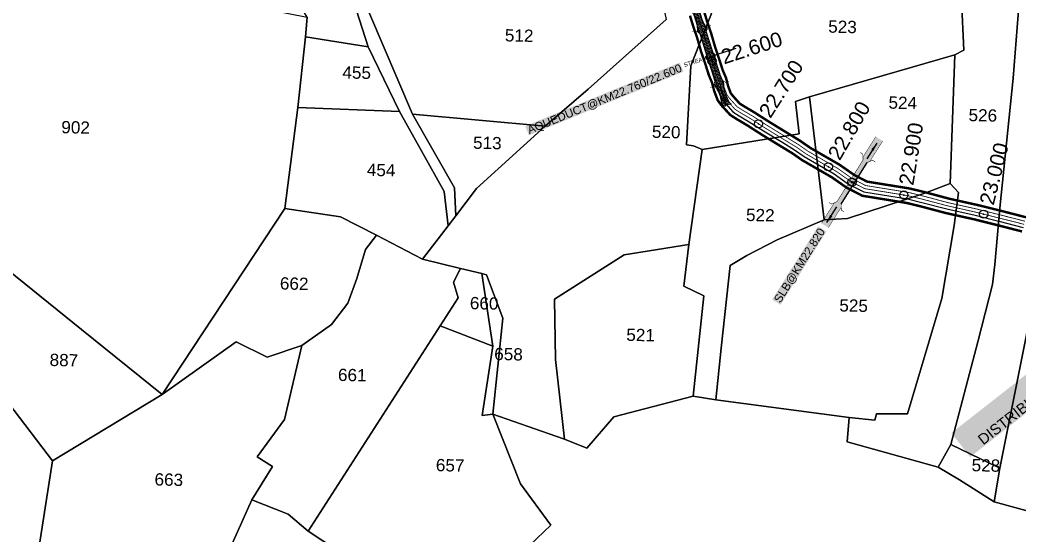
# Model space of a CAD drawing. Header units: millimetres. Extents: x 191342 to 235284, y 1600297 to 1616674.
# Drawn here: x 193123 to 194345, y 1607409 to 1608039 of the extents above; entities that cross this region are included whole.
import ezdxf
from ezdxf.enums import TextEntityAlignment as Align

# ---------------------------------------------------------------- set-up
doc = ezdxf.new("R2010")
doc.units = ezdxf.units.MM
doc.header["$LTSCALE"] = 15
doc.header["$PDMODE"] = 32
doc.header["$PDSIZE"] = 10
doc.linetypes.add('ACAD_ISO02W100', pattern=[15, 12, -3])
doc.linetypes.add('HIDDEN2', pattern=[0.1875, 0.125, -0.0625])
for name, color, linetype in [('CANAL1', 7, 'Continuous'), ('CSMark', 72, 'Continuous'), ('PLOT', 7, 'Continuous'), ('PLOT NO', 7, 'Continuous'), ('STRUCTURE', 5, 'Continuous'), ('text2', 7, 'Continuous')]:
    doc.layers.add(name, color=color, linetype=linetype)
doc.styles.get("Standard").update_dxf_attribs({"font": 'arial.ttf'})
doc.dimstyles.get("Standard").update_dxf_attribs({"dimtxt": 0.18, "dimasz": 0.18, "dimexe": 0.18, "dimexo": 0.0625, "dimgap": 0.09, "dimtad": 0, "dimtih": 1, "dimtoh": 1, "dimdec": 4, "dimzin": 0, "dimdsep": 46, "dimtxsty": 'Standard', "dimcen": 0.09, "dimadec": 0, "dimazin": 0, "dimtfac": 1, "dimtdec": 4, "dimtofl": 0, "dimtmove": 0, "dimatfit": 3, "dimfxl": 1, "dimtolj": 1, "dimtzin": 0, "dimarcsym": 0})

# ---------------------------------------------------------------- blocks, each defined once
blk = doc.blocks.new('AQUEDUCT')
at = {"layer": 'STRUCTURE'}
h = blk.add_hatch(dxfattribs=at)
h.set_pattern_fill('DASH', color=256, scale=8, angle=-90, style=0)
h.set_pattern_definition([(270, (-1706662.7411, 769762.6106), (1, -1), [1, -1])])
edge = h.paths.add_edge_path()
edge.add_spline(control_points=[(6.5, -63.1), (6.2, -62.6), (5.2, -61.2), (4.6, -58.3), (4.1, -54.4), (3.3, -48.8), (4.1, -41.4), (5.4, -35.8), (6, -33)], knot_values=[0, 0, 0, 0, 1.613557, 5.24513, 8.624976, 13.470124, 22.190216, 30.746377, 30.746377, 30.746377, 30.746377], degree=3, periodic=0)
edge.add_line((6, -33), (4, -30))
edge.add_line((4, -30), (4, 30))
edge.add_line((4, 30), (6, 33))
edge.add_spline(control_points=[(6, 33), (5.3, 35.8), (3.9, 41.3), (2.8, 48.7), (3.5, 54.4), (3.9, 58.3), (4.4, 61.2), (5.4, 62.6), (5.7, 63.1)], knot_values=[0, 0, 0, 0, 8.556161, 17.276253, 22.121402, 25.501247, 29.13282, 30.746377, 30.746377, 30.746377, 30.746377], degree=3, periodic=0)
edge.add_line((5.7, 63.1), (-6.5, 63.1))
edge.add_spline(control_points=[(-6.5, 63.1), (-6.2, 62.6), (-5.2, 61.2), (-4.6, 58.3), (-4.1, 54.4), (-3.3, 48.8), (-4.1, 41.4), (-5.4, 35.8), (-6, 33)], knot_values=[0, 0, 0, 0, 1.613557, 5.24513, 8.624976, 13.470124, 22.190216, 30.746377, 30.746377, 30.746377, 30.746377], degree=3, periodic=0)
edge.add_line((-6, 33), (-4, 30))
edge.add_line((-4, 30), (-4, -30))
edge.add_line((-4, -30), (-6, -33))
edge.add_spline(control_points=[(-6, -33), (-5.3, -35.8), (-3.9, -41.3), (-2.8, -48.7), (-3.5, -54.4), (-3.9, -58.3), (-4.4, -61.2), (-5.4, -62.6), (-5.7, -63.1)], knot_values=[0, 0, 0, 0, 8.556161, 17.276253, 22.121402, 25.501247, 29.13282, 30.746377, 30.746377, 30.746377, 30.746377], degree=3, periodic=0)
edge.add_line((-5.7, -63.1), (6.5, -63.1))
blk.add_circle((0, 0), 0.938)
at = {"layer": 'STRUCTURE', "const_width": 0.628}
for points in [[(-12, 36), (-8, 36), (-4, 30), (-4, -30), (-8, -36), (-12, -36)], [(12, 36), (8, 36), (4, 30), (4, -30), (8, -36), (12, -36)]]:
    blk.add_lwpolyline(points, dxfattribs=at)
at = {"layer": 'STRUCTURE', "color": 3}
for points in [[(-4, 30), (-4, -30)], [(-4, 30), (-4, -30)], [(4, 30), (4, -30)]]:
    blk.add_lwpolyline(points, dxfattribs=at)
at = {"layer": 'STRUCTURE'}
for points in [[(-6.5, 63.1), (-5.7, 61.7), (-4.7, 58.2), (-4.2, 54.9), (-3.6, 50.1), (-4.3, 41.4), (-6, 33)], [(5.7, 63.1), (4.8, 61.7), (3.9, 58.2), (3.5, 54.8), (3.1, 50), (4, 41.3), (6, 33)], [(-5.7, -63.1), (-4.8, -61.7), (-3.9, -58.2), (-3.5, -54.8), (-3.1, -50), (-4, -41.3), (-6, -33)], [(6.5, -63.1), (5.7, -61.7), (4.7, -58.2), (4.2, -54.9), (3.6, -50.1), (4.3, -41.4), (6, -33)]]:
    blk.add_spline(points, degree=3, dxfattribs=at)
at = {"layer": 'STRUCTURE', "color": 0}
blk.add_text('STREAM', height=5, dxfattribs=at).set_placement((-19.7, -0.1), align=Align.MIDDLE_CENTER)
for points in [[(32.5, 0.1), (5.8, 0)], [(0.4, -62), (0.1, -38.2)]]:
    blk.add_leader(points, dimstyle='Standard', override={"dimasz": 10, "dimgap": 0.09, "dimtad": 0}, dxfattribs=at)
blk = doc.blocks.new('SLB')
at = {"layer": 'STRUCTURE'}
h = blk.add_hatch(dxfattribs=at)
h.set_pattern_fill('DOTS', color=6, scale=20, angle=320.3722, style=0)
h.set_pattern_definition([(320.372247934, (-159.4327, -72.9564), (1.2786241598, 0.5641323054), [0, -1.25])])
h.paths.add_polyline_path([(769699.5, 1706871.1), (769699.5, 1706861.1), (769729.1, 1706861.1), (769732.1, 1706863.1), (769792.1, 1706863.1), (769795.1, 1706861.1), (769824.7, 1706861.1), (769824.7, 1706871.1), (769795.1, 1706871.1), (769792.1, 1706869.1), (769732.1, 1706869.1), (769729.1, 1706871.1)])
at = {"layer": 'STRUCTURE', "color": 6, "linetype": 'ACAD_ISO02W100', "ltscale": 0.5, "const_width": 0.5}
for points in [[(769699.5, 1706871.1), (769729.1, 1706871.1)], [(769795.1, 1706871.1), (769824.7, 1706871.1)], [(769699.5, 1706861.1), (769729.1, 1706861.1)], [(769795.1, 1706861.1), (769824.7, 1706861.1)]]:
    blk.add_lwpolyline(points, dxfattribs=at)
at = {"layer": 'STRUCTURE', "color": 6, "const_width": 0.628}
for points in [[(769726.1, 1706877.1), (769726.1, 1706873.1), (769732.1, 1706869.1), (769792.1, 1706869.1), (769798.1, 1706873.1), (769798.1, 1706877.1)], [(769726.1, 1706855.1), (769726.1, 1706859.1), (769732.1, 1706863.1), (769792.1, 1706863.1), (769798.1, 1706859.1), (769798.1, 1706855.1)]]:
    blk.add_lwpolyline(points, dxfattribs=at)
at = {"layer": 'STRUCTURE', "color": 6}
blk.add_lwpolyline([(769732.1, 1706863.1), (769792.1, 1706863.1)], dxfattribs=at)
blk.add_lwpolyline([(769732.1, 1706863.1), (769792.1, 1706863.1)], dxfattribs=at)
at = {"layer": 'STRUCTURE', "color": 0}
blk.add_circle((769762.1, 1706866.1), 1.24, dxfattribs=at)
for points in [[(769703.8, 1706866), (769726.7, 1706866)], [(769818.6, 1706865.8), (769795.7, 1706865.8)]]:
    blk.add_leader(points, dimstyle='Standard', override={"dimasz": 10, "dimgap": 0.09, "dimtad": 0}, dxfattribs=at)

msp = doc.modelspace()

# ---------------------------------------------------------------- linework, layer by layer
at = {"layer": 'CANAL1', "color": 200, "const_width": 3}
for points in [[(193959.5, 1608049.5), (193963.5, 1608036.2), (193968.2, 1608022.6), (193973.2, 1608005.3), (193977.5, 1607992.5), (193982.5, 1607977.1), (193986.4, 1607968), (193989.1, 1607957.6), (193992.2, 1607949.2), (193994.4, 1607946.3), (193998.6, 1607941.5), (194003.3, 1607936.3), (194009.3, 1607932.6), (194021.7, 1607925.2), (194039.4, 1607913.9), (194062.6, 1607899.7), (194077.3, 1607890.7), (194089.2, 1607882.4), (194125.7, 1607861.3), (194143.1, 1607849.1), (194158.9, 1607840.9), (194210.9, 1607832.5), (194229.1, 1607828.1), (194259.4, 1607820), (194294, 1607812.3), (194323.4, 1607805), (194353.6, 1607797.2)], [(193942.4, 1608043.9), (193946.4, 1608030.7), (193951.1, 1608017.1), (193956, 1607999.9), (193960.5, 1607986.9), (193965.6, 1607970.8), (193969.3, 1607962.1), (193971.9, 1607952.2), (193976.2, 1607940.6), (193980.3, 1607934.9), (193985.2, 1607929.5), (193991.7, 1607922.4), (193999.9, 1607917.2), (194012.2, 1607909.9), (194029.8, 1607898.6), (194053.2, 1607884.3), (194067.5, 1607875.6), (194079.5, 1607867.2), (194116, 1607846.1), (194133.8, 1607833.6), (194153.2, 1607823.6), (194207.3, 1607814.8), (194224.6, 1607810.6), (194255.1, 1607802.5), (194289.8, 1607794.8), (194318.9, 1607787.5), (194348.5, 1607779.9)]]:
    msp.add_lwpolyline(points, dxfattribs=at)
at = {"layer": 'CANAL1', "color": 5}
msp.add_lwpolyline([(193947.1, 1608045.4), (193951.1, 1608032.2), (193955.8, 1608018.6), (193960.8, 1608001.4), (193965.2, 1607988.4), (193970.3, 1607972.6), (193974, 1607963.8), (193976.7, 1607953.7), (193980.7, 1607943), (193984.2, 1607938.1), (193988.9, 1607932.8), (193994.9, 1607926.2), (194002.5, 1607921.5), (194014.9, 1607914.1), (194032.5, 1607902.9), (194055.8, 1607888.6), (194070.2, 1607879.8), (194082.2, 1607871.5), (194118.7, 1607850.4), (194136.4, 1607837.9), (194154.8, 1607828.4), (194208.3, 1607819.8), (194225.9, 1607815.5), (194256.3, 1607807.4), (194291, 1607799.7), (194320.2, 1607792.4), (194349.9, 1607784.7)], dxfattribs=at)
at = {"layer": 'CANAL1', "color": 1, "linetype": 'HIDDEN2', "ltscale": 4, "const_width": 1}
msp.add_lwpolyline([(193951, 1608046.7), (193954.9, 1608033.5), (193959.6, 1608019.8), (193964.6, 1608002.6), (193969, 1607989.7), (193974.1, 1607974), (193977.8, 1607965.1), (193980.5, 1607954.9), (193984.2, 1607944.9), (193987.4, 1607940.6), (193991.9, 1607935.5), (193997.5, 1607929.3), (194004.6, 1607924.9), (194017, 1607917.6), (194034.6, 1607906.3), (194057.9, 1607892), (194072.4, 1607883.2), (194084.3, 1607874.8), (194120.9, 1607853.7), (194138.5, 1607841.4), (194156, 1607832.3), (194209.1, 1607823.7), (194226.9, 1607819.3), (194257.3, 1607811.3), (194291.9, 1607803.5), (194301.5, 1607801.1), (194321.2, 1607796.2), (194351.1, 1607788.6)], dxfattribs=at)
at = {"layer": 'CANAL1', "color": 5, "const_width": 1}
msp.add_lwpolyline([(193954.8, 1608047.9), (193958.7, 1608034.7), (193963.4, 1608021.1), (193968.4, 1608003.8), (193972.8, 1607990.9), (193977.8, 1607975.3), (193981.6, 1607966.4), (193984.3, 1607956.1), (193987.8, 1607946.8), (193990.5, 1607943.1), (193994.9, 1607938.2), (194000.1, 1607932.4), (194006.7, 1607928.3), (194019.1, 1607921), (194036.7, 1607909.7), (194060, 1607895.4), (194074.6, 1607886.5), (194086.5, 1607878.2), (194123, 1607857.1), (194140.5, 1607844.8), (194157.3, 1607836.1), (194209.9, 1607827.6), (194227.8, 1607823.2), (194258.2, 1607815.1), (194292.8, 1607807.4), (194322.1, 1607800.1), (194352.2, 1607792.4)], dxfattribs=at)
at = {"layer": 'PLOT'}
for points in [[(193446.5, 1608909.7), (193410.4, 1608880.6), (193406.3, 1608831.3), (193399.3, 1608734.8), (193426, 1608584.8), (193437.3, 1608506.5), (193458.1, 1608373), (193463.7, 1608298.7), (193477.9, 1608227), (193502.3, 1608150.9), (193549, 1608005.7), (193472.4, 1608018.2), (193472.4, 1608018.2), (193474.4, 1608041.9), (193375.4, 1608204.3), (193362.9, 1608321.5), (193356.8, 1608378.5), (193348, 1608457.7), (193341.9, 1608512.3), (193331.9, 1608573.7), (193314.1, 1608735.1), (193332.4, 1608887.4), (193338.4, 1608936.4)], [(193532.6, 1608089.1), (193603.2, 1607923.5), (193654.6, 1607833.3), (193656.1, 1607799.2), (193656.1, 1607799.2), (193646.9, 1607787), (193641.7, 1607828.6), (193587.2, 1607926.7), (193549, 1608005.7), (193502.3, 1608150.9)], [(193970.8, 1608051.7), (193943.6, 1607982.5), (193938.2, 1607885.7), (193946.9, 1607884.7), (193957.1, 1607880), (193940.8, 1607764.1), (193861.8, 1607751.2), (193776.9, 1607697.1), (193778.1, 1607623.1), (193789, 1607525.8), (193778.4, 1607529.5), (193701.5, 1607556.4), (193713.5, 1607674), (193693.4, 1607727), (193688, 1607728.3), (193661.7, 1607734.7), (193615.2, 1607746), (193646.9, 1607787), (193656.1, 1607799.2), (193681.3, 1607832.5), (193765.2, 1607908.6), (193817.8, 1607954.1), (193913.1, 1608039.2)], [(193055.7, 1607639.7), (193163, 1607499.2), (193138.2, 1607342.1), (193133.3, 1607309.5), (193117.8, 1607195.4)], [(193738, 1607388.1), (193772.2, 1607420.8), (193735.3, 1607471.2), (193701.5, 1607556.4), (193778.4, 1607529.5), (193789, 1607525.8), (193816.3, 1607515), (193849.2, 1607553.3), (193946.2, 1607578.4), (193974, 1607574.1), (194137.2, 1607552.5), (194134.7, 1607522.7), (194245.9, 1607491.6), (194272.1, 1607475.9), (194314.2, 1607449.3), (194364.9, 1607435.4), (194417.1, 1607420.3), (194462.2, 1607360.1)]]:
    msp.add_lwpolyline(points, dxfattribs=at)
for points in [[(194426.8, 1608246.7), (194416.2, 1608134.5), (194401.6, 1607994.2), (194380.9, 1607819.6), (194367.1, 1607719.4), (194349.3, 1607631), (194321.2, 1607490.2), (194261.5, 1607519.3), (194294.2, 1607644.7), (194312.2, 1607715), (194315, 1607739.6), (194321.4, 1607808.6), (194337.5, 1607967.5), (194353.5, 1608169.5), (194354.3, 1608226.7), (194426.8, 1608246.7)], [(194463.1, 1608244.2), (194452.7, 1608142.1), (194413.3, 1607804.8), (194399, 1607680.2), (194412.8, 1607673.2), (194370.7, 1607465.2), (194364.9, 1607435.4), (194314.2, 1607449.3), (194321.2, 1607490.2), (194349.3, 1607631), (194367.1, 1607719.4), (194380.9, 1607819.6), (194401.6, 1607994.2), (194416.2, 1608134.5), (194426.8, 1608246.7), (194463.1, 1608244.2)], [(194354.3, 1608226.7), (194353.5, 1608169.5), (194337.5, 1607967.5), (194321.4, 1607808.6), (194315, 1607739.6), (194312.2, 1607715), (194294.2, 1607644.7), (194261.5, 1607519.3), (194245.9, 1607491.6), (194134.7, 1607522.7), (194137.2, 1607552.5), (194168.5, 1607549.1), (194170.3, 1607556.9), (194208.2, 1607556.8), (194250.4, 1607697.9), (194265.3, 1607787.3), (194270.6, 1607827.4), (194260.6, 1607838.6), (194266.4, 1607996.1), (194277.2, 1608001.7), (194268.9, 1608185.7), (194354.3, 1608226.7)], [(194268.9, 1608185.7), (194277.2, 1608001.7), (194266.4, 1607996.1), (194088.7, 1607944.7), (194071.3, 1607938.8), (194075.9, 1607899.2), (193957.1, 1607880), (193946.9, 1607884.7), (193938.2, 1607885.7), (193943.6, 1607982.5), (193970.8, 1608051.7), (194022.7, 1608063.2), (194076.6, 1608100), (194117.6, 1608115.9), (194170.5, 1608134.8), (194204, 1608149.8), (194222, 1608163.3), (194268.9, 1608185.7)], [(193297.1, 1607580.5), (193198.4, 1607660.1), (193087.6, 1607749.2), (192990.3, 1607793.5), (192927.5, 1607817.9), (192883.5, 1607887.7), (192849.8, 1607943.4), (192847.9, 1607949.3), (192812.7, 1608096.1), (192941.5, 1608093.9), (193252.2, 1608086.1), (193474.4, 1608041.9), (193472.4, 1608018.2), (193462.7, 1607931.4), (193446.8, 1607808.2), (193297.1, 1607580.5)], [(193532.6, 1608089.1), (193693.1, 1608093), (193905.4, 1608076), (193913.1, 1608039.2), (193817.8, 1607954.1), (193765.2, 1607908.6), (193603.2, 1607923.5), (193532.6, 1608089.1)], [(193462.7, 1607931.4), (193472.4, 1608018.2), (193549, 1608005.7), (193587.2, 1607926.7), (193462.7, 1607931.4)], [(194266.4, 1607996.1), (194260.6, 1607838.6), (194229.6, 1607826.9), (194135.2, 1607795.9), (194106.6, 1607794.2), (194088.7, 1607944.7), (194266.4, 1607996.1)], [(193957.1, 1607880), (194075.9, 1607899.2), (194071.3, 1607938.8), (194088.7, 1607944.7), (194106.6, 1607794.2), (194048.9, 1607769.7), (194011.9, 1607750.7), (193991.5, 1607738.1), (193980.4, 1607637), (193974, 1607574.1), (193946.2, 1607578.4), (193959.2, 1607701.3), (193935, 1607712.8), (193940.8, 1607764.1), (193957.1, 1607880)], [(193646.9, 1607787), (193615.2, 1607746), (193558.9, 1607775.3), (193515, 1607798), (193446.8, 1607808.2), (193462.7, 1607931.4), (193587.2, 1607926.7), (193641.7, 1607828.6), (193646.9, 1607787)], [(193603.2, 1607923.5), (193765.2, 1607908.6), (193681.3, 1607832.5), (193656.1, 1607799.2), (193654.6, 1607833.3), (193603.2, 1607923.5)], [(193974, 1607574.1), (193980.4, 1607637), (193991.5, 1607738.1), (194011.9, 1607750.7), (194048.9, 1607769.7), (194106.6, 1607794.2), (194135.2, 1607795.9), (194229.6, 1607826.9), (194260.6, 1607838.6), (194270.6, 1607827.4), (194265.3, 1607787.3), (194250.4, 1607697.9), (194208.2, 1607556.8), (194170.3, 1607556.9), (194168.5, 1607549.1), (194137.2, 1607552.5), (193974, 1607574.1)], [(193446.8, 1607808.2), (193515, 1607798), (193558.9, 1607775.3), (193545.8, 1607757.9), (193535, 1607722.2), (193524.1, 1607692), (193504.1, 1607665.9), (193467.8, 1607640.4), (193425.3, 1607626), (193387.6, 1607644.9), (193297.1, 1607580.5), (193446.8, 1607808.2)], [(193661.7, 1607734.7), (193653.4, 1607717.9), (193658.9, 1607698.8), (193636.9, 1607664.3), (193475.6, 1607413.3), (193451, 1607433.9), (193406.8, 1607451.4), (193431.8, 1607492.5), (193413.2, 1607504.1), (193446.6, 1607549.9), (193467.8, 1607640.4), (193504.1, 1607665.9), (193524.1, 1607692), (193535, 1607722.2), (193545.8, 1607757.9), (193558.9, 1607775.3), (193615.2, 1607746), (193661.7, 1607734.7)], [(193789, 1607525.8), (193778.1, 1607623.1), (193776.9, 1607697.1), (193861.8, 1607751.2), (193940.8, 1607764.1), (193935, 1607712.8), (193959.2, 1607701.3), (193946.2, 1607578.4), (193849.2, 1607553.3), (193816.3, 1607515), (193789, 1607525.8)], [(193055.7, 1607639.7), (193087.6, 1607749.2), (193198.4, 1607660.1), (193297.1, 1607580.5), (193163, 1607499.2), (193055.7, 1607639.7)], [(193661.7, 1607734.7), (193688, 1607728.3), (193701.5, 1607639.6), (193636.9, 1607664.3), (193658.9, 1607698.8), (193653.4, 1607717.9), (193661.7, 1607734.7)], [(193701.5, 1607639.6), (193688, 1607728.3), (193693.4, 1607727), (193713.5, 1607674), (193701.5, 1607556.4), (193688.3, 1607554.8), (193701.5, 1607639.6)], [(193475.6, 1607413.3), (193636.9, 1607664.3), (193701.5, 1607639.6), (193688.3, 1607554.8), (193701.5, 1607556.4), (193735.3, 1607471.2), (193772.2, 1607420.8), (193738, 1607388.1), (193737, 1607374.6), (193718.4, 1607354.6), (193687.9, 1607366.6), (193633.2, 1607386.8), (193625.7, 1607376.1), (193528.1, 1607378.5), (193475.6, 1607413.3)], [(193133.3, 1607309.5), (193138.2, 1607342.1), (193163, 1607499.2), (193297.1, 1607580.5), (193387.6, 1607644.9), (193425.3, 1607626), (193467.8, 1607640.4), (193446.6, 1607549.9), (193413.2, 1607504.1), (193431.8, 1607492.5), (193406.8, 1607451.4), (193355.6, 1607337.8), (193298.6, 1607265.9), (193133.3, 1607309.5)], [(194245.9, 1607491.6), (194261.5, 1607519.3), (194321.2, 1607490.2), (194314.2, 1607449.3), (194272.1, 1607475.9), (194245.9, 1607491.6)], [(193467.1, 1607250.7), (193374, 1607280.5), (193378.9, 1607320.8), (193355.6, 1607337.8), (193406.8, 1607451.4), (193451, 1607433.9), (193475.6, 1607413.3), (193528.1, 1607378.5), (193467.1, 1607250.7)]]:
    msp.add_lwpolyline(points, close=True, dxfattribs=at)
at = {"layer": 'text2', "color": 2, "linetype": 'Continuous'}
for p in [(193967.6, 1607993.9), (194140.6, 1607840.2), (194301.5, 1607801.1)]:
    msp.add_point(p, dxfattribs=at)
at = {"layer": 'text2', "color": 3, "linetype": 'Continuous'}
for p in [(193969.4, 1607988.5), (194026.2, 1607911.6), (194111.7, 1607859), (194203.9, 1607824.5), (194301.5, 1607801.1)]:
    msp.add_point(p, dxfattribs=at)

# ---------------------------------------------------------------- block references
at = {"rotation": 17.51922462531502}
msp.add_blockref('AQUEDUCT', (193967.6, 1607993.9), dxfattribs=at)
at = {"layer": 'STRUCTURE', "color": 0, "rotation": 57.95180920095033}
msp.add_blockref('SLB', (1232423.2, 49669.9), dxfattribs=at)

# ---------------------------------------------------------------- texts
at = {"layer": 'CSMark', "color": 1}
for s, rotation, p in [('22.600', 17.836, (193981.2, 1607992.8)), ('22.700', 57.3728, (194033.1, 1607922.2)), ('22.800', 59.9995, (194117.7, 1607870.1)), ('22.900', 80.7883, (194206.6, 1607836.9)), ('23.000', 75.9591, (194304.9, 1607813.3))]:
    msp.add_text(s, height=18, rotation=rotation, dxfattribs=at).set_placement(p, align=Align.MIDDLE_LEFT)
at = {"layer": 'PLOT NO', "color": 7}
for s, p in [('523', (194111.3, 1608023.2)), ('512', (193715.9, 1608012.5)), ('455', (193517.2, 1607967.1)), ('524', (194185, 1607930.2)), ('526', (194282.9, 1607914.9)), ('902', (193173.5, 1607900.1)), ('520', (193895.7, 1607894.5)), ('513', (193677, 1607881.1)), ('454', (193547.1, 1607847.9)), ('522', (194010.8, 1607792.8)), ('662', (193440.8, 1607709)), ('660', (193673.1, 1607684.9)), ('525', (194124.9, 1607682.1)), ('521', (193864.4, 1607646.1)), ('658', (193702.9, 1607622.7)), ('887', (193159.2, 1607615.4)), ('661', (193511.8, 1607597.1)), ('657', (193631.5, 1607486.7)), ('528', (194286.7, 1607486.6)), ('663', (193287.5, 1607469.2))]:
    msp.add_text(s, height=15, rotation=358.7911, dxfattribs=at).set_placement(p)
at = {"layer": 'STRUCTURE', "color": 5, "attachment_point": 1, "bg_fill": 1, "box_fill_scale": 1.1, "bg_fill_color": 7, "bg_fill_true_color": 16777215, "bg_fill_transparency": 0}
for s, insert, char_height, width, rotation in [('AQUEDUCT@KM22.760/22.600', (193742.2, 1607908.1), 10, 202.296, 22.3955), ('SLB@KM22.820', (194044.3, 1607696.9), 10, 103.722, 57.9518), ('\\pxqr;{\\C1;RAMAPURAM  DISTRIBUTORY@ KM 23.213}', (194263.9, 1607533.1), 13, 266.381, 38.0975)]:
    msp.add_mtext(s, dxfattribs=dict(at, insert=insert, char_height=char_height, width=width, rotation=rotation))

doc.saveas('drawing.dxf')
